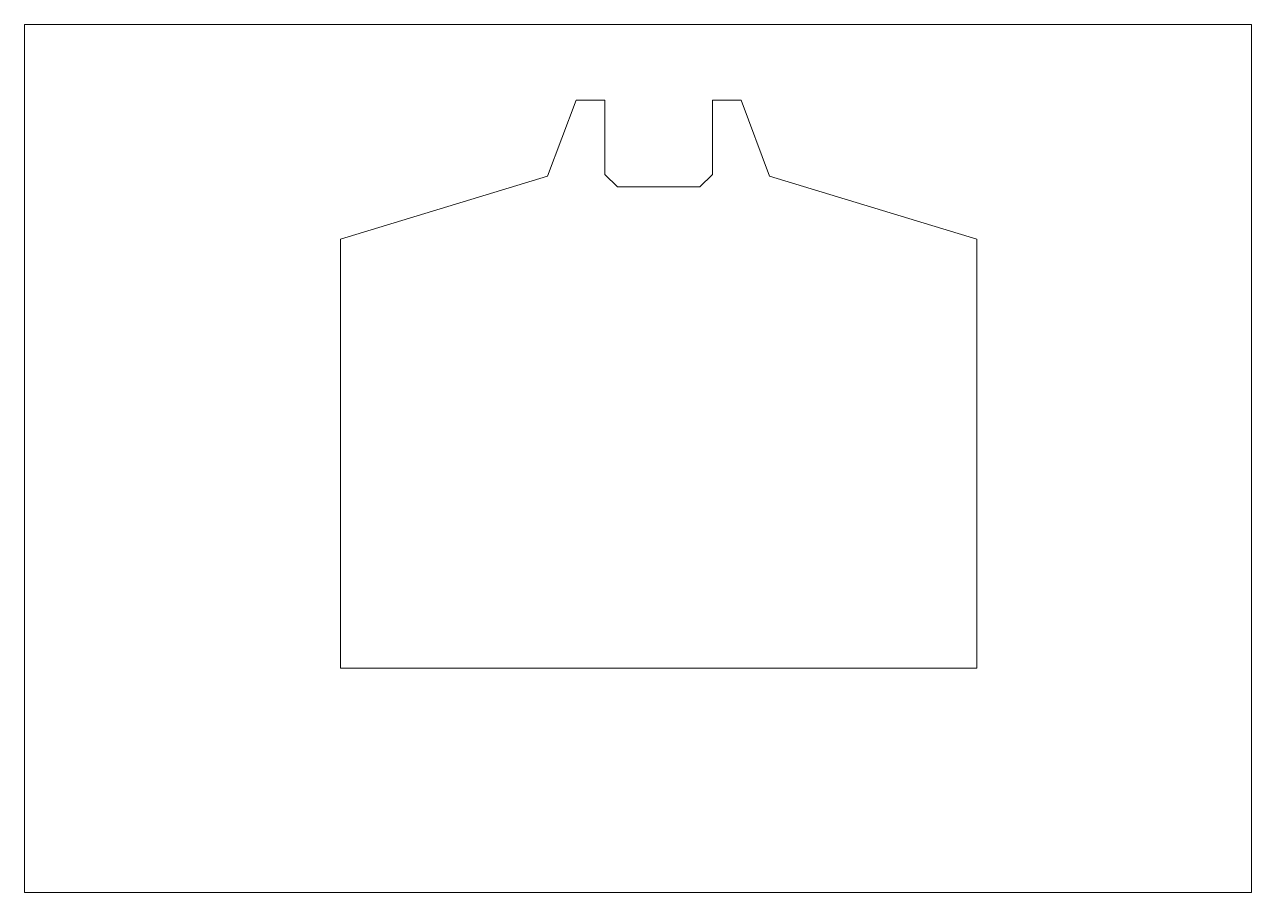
# Paper-space layout 'Sheet' of a CAD drawing. Header units: millimetres. Extents: x 0 to 297, y 0 to 210.
# The model-space entities are those that its viewports show. They can reach past a viewport. Long polylines and large blocks are cut down to what shows.
import ezdxf

# ---------------------------------------------------------------- set-up
doc = ezdxf.new("R2010")
doc.units = ezdxf.units.MM
doc.layers.add('Geometries', color=7, linetype='Continuous')

msp = doc.modelspace()

# ---------------------------------------------------------------- linework, layer by layer
at = {"layer": 'Geometries', "linetype": 'Continuous', "lineweight": 13}
for p, q in [((133.5, 191.72), (126.63, 173.28)), ((140.5, 191.72), (133.5, 191.72)), ((140.5, 191.72), (140.5, 173.72)), ((166.5, 173.72), (166.5, 191.72)), ((173.5, 191.72), (166.5, 191.72)), ((173.5, 191.72), (180.37, 173.28)), ((76.5, 158.09), (126.63, 173.28)), ((143.5, 170.72), (140.5, 173.72)), ((163.5, 170.72), (166.5, 173.72)), ((230.5, 158.09), (180.37, 173.28)), ((143.5, 170.72), (163.5, 170.72)), ((76.5, 158.09), (76.5, 54.28)), ((230.5, 158.09), (230.5, 54.28)), ((230.5, 54.28), (76.5, 54.28))]:
    msp.add_line(p, q, dxfattribs=at)

psp = doc.layouts.new('Sheet')

# ---------------------------------------------------------------- viewports
at = {"layer": '0'}
psp.add_viewport(center=(148.5, 105), size=(297, 210), view_center_point=(148.5, 105), view_height=210, dxfattribs=at)

doc.saveas('drawing.dxf')
